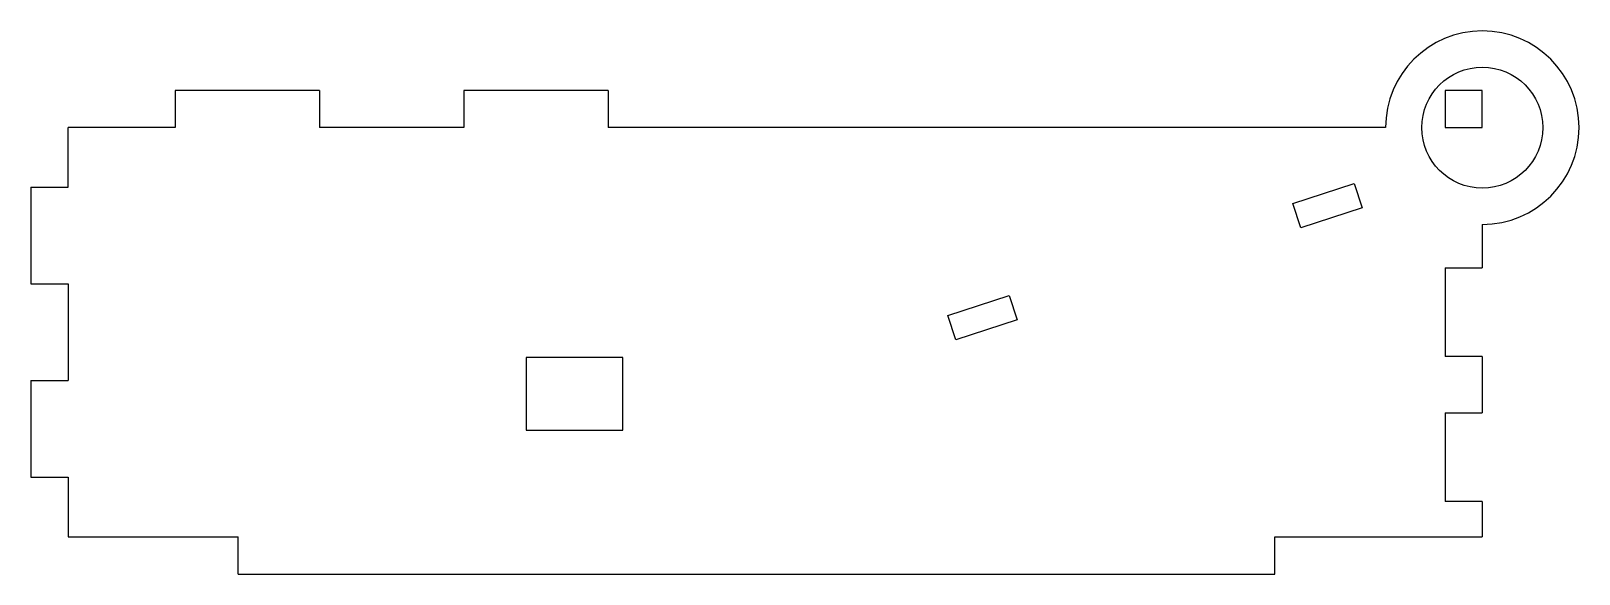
# Model space of a CAD drawing. Header units: millimetres. Extents: x -90 to 102, y 0 to 67.
import ezdxf

# ---------------------------------------------------------------- set-up
doc = ezdxf.new("R2010")
doc.units = ezdxf.units.MM
doc.layers.get('0').update_dxf_attribs({"linetype": 'CONTINUOUS'})

msp = doc.modelspace()

# ---------------------------------------------------------------- linework, layer by layer
for p, q in [((-72.1, 60), (-72.1, 55.38)), ((-54.2, 60), (-72.1, 60)), ((-54.2, 60), (-54.2, 55.38)), ((-36.3, 60), (-36.3, 55.38)), ((-18.4, 60), (-36.3, 60)), ((-18.4, 60), (-18.4, 55.38)), ((85.38, 60), (85.38, 55.38)), ((90, 60), (85.38, 60)), ((90, 55.38), (90, 60)), ((-72.1, 55.38), (-85.38, 55.38)), ((-85.38, 48), (-85.38, 55.38)), ((-36.3, 55.38), (-54.2, 55.38)), ((78, 55.38), (-18.4, 55.38)), ((85.38, 55.38), (90, 55.38)), ((-90, 48), (-90, 36)), ((-90, 48), (-85.38, 48)), ((90, 43.38), (90, 38)), ((85.38, 38), (85.38, 27)), ((85.38, 38), (90, 38)), ((-90, 36), (-85.38, 36)), ((-85.38, 36), (-85.38, 24)), ((90, 27), (85.38, 27)), ((90, 27), (90, 20)), ((-90, 24), (-90, 12)), ((-90, 24), (-85.38, 24)), ((85.38, 20), (90, 20)), ((85.38, 20), (85.38, 9)), ((-90, 12), (-85.38, 12)), ((-85.38, 12), (-85.38, 4.62)), ((90, 9), (85.38, 9)), ((90, 9), (90, 4.62)), ((-85.38, 4.62), (-64.29, 4.62)), ((-64.29, 0), (-64.29, 4.62)), ((64.29, 4.62), (90, 4.62)), ((64.29, 0), (64.29, 4.62)), ((-64.29, 0), (64.29, 0))]:
    msp.add_line(p, q)
for points in [[(67.5, 42.96), (66.51, 45.98), (74.12, 48.45), (75.1, 45.43)], [(32.31, 31.53), (24.7, 29.05), (23.72, 32.07), (31.32, 34.55)], [(-16.59, 26.85), (-28.59, 26.85), (-28.59, 17.85), (-16.59, 17.85)]]:
    msp.add_lwpolyline(points, close=True)
msp.add_circle((90, 55.38), 7.5)
msp.add_arc((90, 55.38), 12, -90, 180)

doc.saveas('drawing.dxf')
